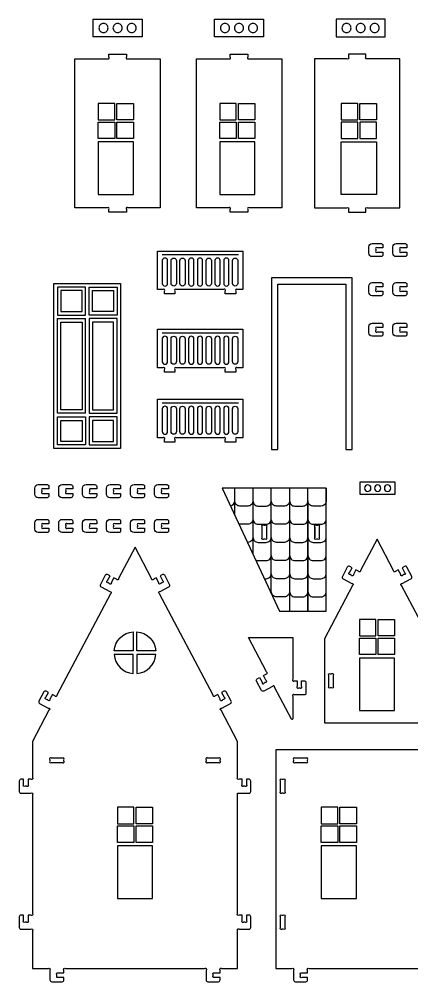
# Model space of a CAD drawing. Extents: x -1620 to 2458, y -1185 to 1470.
# Drawn here: x -258 to 816, y -1185 to 1451 of the extents above; entities that cross this region are included whole.
import ezdxf

# ---------------------------------------------------------------- set-up
doc = ezdxf.new("R2010")
doc.units = 0
doc.header["$MEASUREMENT"] = 0
doc.layers.add('LAYER1', color=18, linetype='CONTINUOUS')

msp = doc.modelspace()

# ---------------------------------------------------------------- linework, layer by layer
at = {"layer": 'LAYER1'}
for points in [[(-56.5, 1450.6), (77.9, 1450.6), (77.9, 1402.6), (-56.5, 1402.6)], [(276, 1450.6), (410.4, 1450.6), (410.4, 1402.6), (276, 1402.6)], [(743, 1450.6), (608.6, 1450.6), (608.6, 1402.6), (743, 1402.6)], [(3, 1220.2), (-42, 1220.2), (-42, 1175.2), (3, 1175.2)], [(9, 1175.2), (9, 1220.2), (54, 1220.2), (54, 1175.2)], [(335.6, 1220.2), (290.6, 1220.2), (290.6, 1175.2), (335.6, 1175.2)], [(341.6, 1175.2), (341.6, 1220.2), (386.6, 1220.2), (386.6, 1175.2)], [(668.1, 1175.2), (668.1, 1220.2), (623.1, 1220.2), (623.1, 1175.2)], [(674.1, 1220.2), (719.1, 1220.2), (719.1, 1175.2), (674.1, 1175.2)], [(-42, 1124.2), (-42, 1169.2), (3, 1169.2), (3, 1124.2)], [(54, 1124.2), (9, 1124.2), (9, 1169.2), (54, 1169.2)], [(290.6, 1124.2), (290.6, 1169.2), (335.6, 1169.2), (335.6, 1124.2)], [(386.6, 1124.2), (341.6, 1124.2), (341.6, 1169.2), (386.6, 1169.2)], [(623.1, 1124.2), (668.1, 1124.2), (668.1, 1169.2), (623.1, 1169.2)], [(719.1, 1124.2), (719.1, 1169.2), (674.1, 1169.2), (674.1, 1124.2)], [(-42, 970.6), (54, 970.6), (54, 1114.6), (-42, 1114.6)], [(290.6, 970.6), (386.6, 970.6), (386.6, 1114.6), (290.6, 1114.6)], [(719.1, 970.6), (623.1, 970.6), (623.1, 1114.6), (719.1, 1114.6)], [(652.6, 272.5), (652.6, 742.9), (431.8, 742.9), (431.8, 272.5), (449.1, 272.5), (449.1, 725.6), (635.3, 725.6), (635.3, 272.5)], [(19, 275.6), (-163.4, 275.6), (-163.4, 726.8), (19, 726.8)], [(-153.8, 717.2), (-153.8, 640.4), (-77, 640.4), (-77, 717.2)], [(-67.4, 640.4), (-67.4, 717.2), (9.4, 717.2), (9.4, 640.4)], [(-144.2, 707.6), (-144.2, 650), (-86.6, 650), (-86.6, 707.6)], [(-57.8, 650), (-57.8, 707.6), (-0.2, 707.6), (-0.2, 650)], [(-144.2, 381.2), (-144.2, 621.2), (-86.6, 621.2), (-86.6, 381.2)], [(-67.4, 371.6), (9.4, 371.6), (9.4, 630.8), (-67.4, 630.8)], [(-57.8, 381.2), (-0.2, 381.2), (-0.2, 621.2), (-57.8, 621.2)], [(-153.8, 362), (-77, 362), (-77, 285.2), (-153.8, 285.2)], [(-144.2, 352.4), (-86.6, 352.4), (-86.6, 294.8), (-144.2, 294.8)], [(-67.4, 285.2), (9.4, 285.2), (9.4, 362), (-67.4, 362)], [(-57.8, 294.8), (-0.2, 294.8), (-0.2, 352.4), (-57.8, 352.4)], [(453.9, -169.8), (562.6, -169.8), (581.8, -169.8), (581.8, 166.5), (297.1, 166.5)], [(675.1, 183.6), (769.9, 183.6), (769.9, 149.8), (675.1, 149.8)], [(717.9, -192.8), (672.9, -192.8), (672.9, -237.8), (717.9, -237.8)], [(723.9, -237.8), (723.9, -192.8), (768.9, -192.8), (768.9, -237.8)], [(672.9, -288.8), (672.9, -243.8), (717.9, -243.8), (717.9, -288.8)], [(768.9, -288.8), (723.9, -288.8), (723.9, -243.8), (768.9, -243.8)], [(672.9, -442.5), (768.9, -442.5), (768.9, -298.4), (672.9, -298.4)], [(55.5, -707.1), (10.5, -707.1), (10.5, -752.1), (55.5, -752.1)], [(61.5, -752.1), (61.5, -707.1), (106.5, -707.1), (106.5, -752.1)], [(613.3, -707.1), (568.3, -707.1), (568.3, -752.1), (613.3, -752.1)], [(619.3, -752.1), (619.3, -707.1), (664.3, -707.1), (664.3, -752.1)], [(10.5, -803.1), (10.5, -758.1), (55.5, -758.1), (55.5, -803.1)], [(106.5, -803.1), (61.5, -803.1), (61.5, -758.1), (106.5, -758.1)], [(568.3, -803.1), (568.3, -758.1), (613.3, -758.1), (613.3, -803.1)], [(664.3, -803.1), (619.3, -803.1), (619.3, -758.1), (664.3, -758.1)], [(10.5, -956.7), (106.5, -956.7), (106.5, -812.7), (10.5, -812.7)], [(568.3, -956.7), (664.3, -956.7), (664.3, -812.7), (568.3, -812.7)]]:
    msp.add_lwpolyline(points, close=True, dxfattribs=at)
for points in [[(-27.7, 1439, 0.414214), (-40.2, 1426.6, 0.414214), (-27.7, 1414.1, 0.414214), (-15.3, 1426.6, 0.414214)], [(10.7, 1439, 0.414214), (-1.8, 1426.6, 0.414214), (10.7, 1414.1, 0.414214), (23.1, 1426.6, 0.414214)], [(49.1, 1439, 0.414214), (36.6, 1426.6, 0.414214), (49.1, 1414.1, 0.414214), (61.5, 1426.6, 0.414214)], [(304.8, 1439, 0.414214), (292.4, 1426.6, 0.414214), (304.8, 1414.1, 0.414214), (317.2, 1426.6, 0.414214)], [(343.2, 1439, 0.414214), (330.8, 1426.6, 0.414214), (343.2, 1414.1, 0.414214), (355.6, 1426.6, 0.414214)], [(381.6, 1439, 0.414214), (369.2, 1426.6, 0.414214), (381.6, 1414.1, 0.414214), (394, 1426.6, 0.414214)], [(637.4, 1439, 0.414214), (624.9, 1426.6, 0.414214), (637.4, 1414.1, 0.414214), (649.8, 1426.6, 0.414214)], [(675.8, 1439, 0.414214), (663.3, 1426.6, 0.414214), (675.8, 1414.1, 0.414214), (688.2, 1426.6, 0.414214)], [(714.2, 1439, 0.414214), (701.7, 1426.6, 0.414214), (714.2, 1414.1, 0.414214), (726.6, 1426.6, 0.414214)], [(-106.1, 1342.6), (-17.6, 1342.6, 1), (-13.3, 1346.8), (-13.3, 1354.6), (34.7, 1354.6), (34.7, 1346.8, 1), (38.9, 1342.6), (127.4, 1342.6), (127.4, 934.6), (38.9, 934.6, 1), (34.7, 930.3), (34.7, 922.6), (-13.3, 922.6), (-13.3, 930.3, 1), (-17.6, 934.6), (-106.1, 934.6)], [(226.5, 1342.6), (315, 1342.6, 1), (319.2, 1346.8), (319.2, 1354.6), (367.2, 1354.6), (367.2, 1346.8, 1), (371.5, 1342.6), (460, 1342.6), (460, 934.6), (371.5, 934.6, 1), (367.2, 930.3), (367.2, 922.6), (319.2, 922.6), (319.2, 930.3, 1), (315, 934.6), (226.5, 934.6)], [(783.2, 1342.6), (694.7, 1342.6, -1), (690.5, 1346.8), (690.5, 1354.6), (642.5, 1354.6), (642.5, 1346.8, -1), (638.2, 1342.6), (549.7, 1342.6), (549.7, 934.6), (638.2, 934.6, -1), (642.5, 930.3), (642.5, 922.6), (690.5, 922.6), (690.5, 930.3, -1), (694.7, 934.6), (783.2, 934.6)], [(731.9, 800.6), (707.9, 800.6, -0.414214), (698.3, 810.2), (698.3, 827, -0.414214), (707.9, 836.6), (731.9, 836.6, -0.414214), (736.7, 831.8), (736.7, 824.6), (721.8, 824.6, 1), (717.5, 820.3), (717.5, 816.8, 1), (721.8, 812.6), (736.7, 812.6), (736.7, 805.4, -0.414214)], [(797.5, 800.6), (773.5, 800.6, -0.414214), (763.9, 810.2), (763.9, 827, -0.414214), (773.5, 836.6), (797.5, 836.6, -0.414214), (802.3, 831.8), (802.3, 824.6), (787.3, 824.6, 1), (783.1, 820.3), (783.1, 816.8, 1), (787.3, 812.6), (802.3, 812.6), (802.3, 805.4, -0.414214)], [(138.9, 698.4), (138.9, 706.2, 1), (134.6, 710.4), (119.7, 710.4), (119.7, 816), (353.2, 816), (353.2, 710.4), (338.2, 710.4, 1), (334, 706.2), (334, 698.4), (305.2, 698.4), (305.2, 706.2, 1), (301, 710.4), (171.9, 710.4, 1), (167.7, 706.2), (167.7, 698.4)], [(147.6, 727.2), (147.6, 789.6, 1), (133.2, 789.6), (133.2, 727.2, 1)], [(157.2, 727.2), (157.2, 789.6, -1), (171.6, 789.6), (171.6, 727.2, -1)], [(181.2, 727.2), (181.2, 789.6, -1), (195.6, 789.6), (195.6, 727.2, -1)], [(219.6, 727.2), (219.6, 789.6, 1), (205.2, 789.6), (205.2, 727.2, 1)], [(243.6, 727.2), (243.6, 789.6, 1), (229.2, 789.6), (229.2, 727.2, 1)], [(253.2, 727.2), (253.2, 789.6, -1), (267.6, 789.6), (267.6, 727.2, -1)], [(291.6, 727.2), (291.6, 789.6, 1), (277.2, 789.6), (277.2, 727.2, 1)], [(315.6, 727.2), (315.6, 789.6, 1), (301.2, 789.6), (301.2, 727.2, 1)], [(325.2, 727.2), (325.2, 789.6, -1), (339.6, 789.6), (339.6, 727.2, -1)], [(731.9, 693.7), (707.9, 693.7, -0.414214), (698.3, 703.3), (698.3, 720.1, -0.414214), (707.9, 729.7), (731.9, 729.7, -0.414214), (736.7, 724.9), (736.7, 717.7), (721.8, 717.7, 1), (717.5, 713.5), (717.5, 709.9, 1), (721.8, 705.7), (736.7, 705.7), (736.7, 698.5, -0.414214)], [(797.5, 693.7), (773.5, 693.7, -0.414214), (763.9, 703.3), (763.9, 720.1, -0.414214), (773.5, 729.7), (797.5, 729.7, -0.414214), (802.3, 724.9), (802.3, 717.7), (787.3, 717.7, 1), (783.1, 713.5), (783.1, 709.9, 1), (787.3, 705.7), (802.3, 705.7), (802.3, 698.5, -0.414214)], [(731.9, 582.7), (707.9, 582.7, -0.414214), (698.3, 592.3), (698.3, 609.1, -0.414214), (707.9, 618.7), (731.9, 618.7, -0.414214), (736.7, 613.9), (736.7, 606.7), (721.8, 606.7, 1), (717.5, 602.4), (717.5, 598.9, 1), (721.8, 594.7), (736.7, 594.7), (736.7, 587.5, -0.414214)], [(797.5, 582.7), (773.5, 582.7, -0.414214), (763.9, 592.3), (763.9, 609.1, -0.414214), (773.5, 618.7), (797.5, 618.7, -0.414214), (802.3, 613.9), (802.3, 606.7), (787.3, 606.7, 1), (783.1, 602.4), (783.1, 598.9, 1), (787.3, 594.7), (802.3, 594.7), (802.3, 587.5, -0.414214)], [(138.9, 484.3), (138.9, 492, 1), (134.6, 496.3), (119.7, 496.3), (119.7, 601.9), (353.2, 601.9), (353.2, 496.3), (338.2, 496.3, 1), (334, 492), (334, 484.3), (305.2, 484.3), (305.2, 492, 1), (301, 496.3), (171.9, 496.3, 1), (167.7, 492), (167.7, 484.3)], [(147.6, 513.1), (147.6, 575.5, 1), (133.2, 575.5), (133.2, 513.1, 1)], [(157.2, 513.1), (157.2, 575.5, -1), (171.6, 575.5), (171.6, 513.1, -1)], [(181.2, 513.1), (181.2, 575.5, -1), (195.6, 575.5), (195.6, 513.1, -1)], [(219.6, 513.1), (219.6, 575.5, 1), (205.2, 575.5), (205.2, 513.1, 1)], [(243.6, 513.1), (243.6, 575.5, 1), (229.2, 575.5), (229.2, 513.1, 1)], [(253.2, 513.1), (253.2, 575.5, -1), (267.6, 575.5), (267.6, 513.1, -1)], [(291.6, 513.1), (291.6, 575.5, 1), (277.2, 575.5), (277.2, 513.1, 1)], [(315.6, 513.1), (315.6, 575.5, 1), (301.2, 575.5), (301.2, 513.1, 1)], [(325.2, 513.1), (325.2, 575.5, -1), (339.6, 575.5), (339.6, 513.1, -1)], [(138.9, 292.7), (138.9, 300.5, 1), (134.6, 304.7), (119.7, 304.7), (119.7, 410.3), (353.2, 410.3), (353.2, 304.7), (338.2, 304.7, 1), (334, 300.5), (334, 292.7), (305.2, 292.7), (305.2, 300.5, 1), (301, 304.7), (171.9, 304.7, 1), (167.7, 300.5), (167.7, 292.7)], [(147.6, 321.5), (147.6, 383.9, 1), (133.2, 383.9), (133.2, 321.5, 1)], [(157.2, 321.5), (157.2, 383.9, -1), (171.6, 383.9), (171.6, 321.5, -1)], [(181.2, 321.5), (181.2, 383.9, -1), (195.6, 383.9), (195.6, 321.5, -1)], [(219.6, 321.5), (219.6, 383.9, 1), (205.2, 383.9), (205.2, 321.5, 1)], [(243.6, 321.5), (243.6, 383.9, 1), (229.2, 383.9), (229.2, 321.5, 1)], [(253.2, 321.5), (253.2, 383.9, -1), (267.6, 383.9), (267.6, 321.5, -1)], [(291.6, 321.5), (291.6, 383.9, 1), (277.2, 383.9), (277.2, 321.5, 1)], [(315.6, 321.5), (315.6, 383.9, 1), (301.2, 383.9), (301.2, 321.5, 1)], [(325.2, 321.5), (325.2, 383.9, -1), (339.6, 383.9), (339.6, 321.5, -1)], [(-182.3, 140.5), (-206.3, 140.5, -0.414214), (-215.9, 150.1), (-215.9, 166.9, -0.414214), (-206.3, 176.5), (-182.3, 176.5, -0.414214), (-177.5, 171.7), (-177.5, 164.5), (-192.5, 164.5, 1), (-196.7, 160.3), (-196.7, 156.8, 1), (-192.5, 152.5), (-177.5, 152.5), (-177.5, 145.3, -0.414214)], [(-116.8, 140.5), (-140.8, 140.5, -0.414214), (-150.4, 150.1), (-150.4, 166.9, -0.414214), (-140.8, 176.5), (-116.8, 176.5, -0.414214), (-112, 171.7), (-112, 164.5), (-126.9, 164.5, 1), (-131.2, 160.3), (-131.2, 156.8, 1), (-126.9, 152.5), (-112, 152.5), (-112, 145.3, -0.414214)], [(-51.3, 140.5), (-75.3, 140.5, -0.414214), (-84.9, 150.1), (-84.9, 166.9, -0.414214), (-75.3, 176.5), (-51.3, 176.5, -0.414214), (-46.5, 171.7), (-46.5, 164.5), (-61.4, 164.5, 1), (-65.7, 160.3), (-65.7, 156.8, 1), (-61.4, 152.5), (-46.5, 152.5), (-46.5, 145.3, -0.414214)], [(14.2, 140.5), (-9.8, 140.5, -0.414214), (-19.4, 150.1), (-19.4, 166.9, -0.414214), (-9.8, 176.5), (14.2, 176.5, -0.414214), (19, 171.7), (19, 164.5), (4.1, 164.5, 1), (-0.2, 160.3), (-0.2, 156.8, 1), (4.1, 152.5), (19, 152.5), (19, 145.3, -0.414214)], [(79.8, 140.5), (55.8, 140.5, -0.414214), (46.2, 150.1), (46.2, 166.9, -0.414214), (55.8, 176.5), (79.8, 176.5, -0.414214), (84.6, 171.7), (84.6, 164.5), (69.6, 164.5, 1), (65.4, 160.3), (65.4, 156.8, 1), (69.6, 152.5), (84.6, 152.5), (84.6, 145.3, -0.414214)], [(145.3, 140.5), (121.3, 140.5, -0.414214), (111.7, 150.1), (111.7, 166.9, -0.414214), (121.3, 176.5), (145.3, 176.5, -0.414214), (150.1, 171.7), (150.1, 164.5), (135.1, 164.5, 1), (130.9, 160.3), (130.9, 156.8, 1), (135.1, 152.5), (150.1, 152.5), (150.1, 145.3, -0.414214)], [(695.4, 175.5, 0.414214), (686.7, 166.7, 0.414214), (695.4, 157.9, 0.414214), (704.2, 166.7, 0.414214)], [(722.5, 175.5, 0.414214), (713.8, 166.7, 0.414214), (722.5, 157.9, 0.414214), (731.3, 166.7, 0.414214)], [(749.6, 175.5, 0.414214), (740.9, 166.7, 0.414214), (749.6, 157.9, 0.414214), (758.4, 166.7, 0.414214)], [(-182.3, 45.2), (-206.3, 45.2, -0.414214), (-215.9, 54.8), (-215.9, 71.6, -0.414214), (-206.3, 81.2), (-182.3, 81.2, -0.414214), (-177.5, 76.4), (-177.5, 69.2), (-192.5, 69.2, 1), (-196.7, 65), (-196.7, 61.5, 1), (-192.5, 57.2), (-177.5, 57.2), (-177.5, 50, -0.414214)], [(-116.8, 45.2), (-140.8, 45.2, -0.414214), (-150.4, 54.8), (-150.4, 71.6, -0.414214), (-140.8, 81.2), (-116.8, 81.2, -0.414214), (-112, 76.4), (-112, 69.2), (-126.9, 69.2, 1), (-131.2, 65), (-131.2, 61.5, 1), (-126.9, 57.2), (-112, 57.2), (-112, 50, -0.414214)], [(-51.3, 45.2), (-75.3, 45.2, -0.414214), (-84.9, 54.8), (-84.9, 71.6, -0.414214), (-75.3, 81.2), (-51.3, 81.2, -0.414214), (-46.5, 76.4), (-46.5, 69.2), (-61.4, 69.2, 1), (-65.7, 65), (-65.7, 61.5, 1), (-61.4, 57.2), (-46.5, 57.2), (-46.5, 50, -0.414214)], [(14.2, 45.2), (-9.8, 45.2, -0.414214), (-19.4, 54.8), (-19.4, 71.6, -0.414214), (-9.8, 81.2), (14.2, 81.2, -0.414214), (19, 76.4), (19, 69.2), (4.1, 69.2, 1), (-0.2, 65), (-0.2, 61.5, 1), (4.1, 57.2), (19, 57.2), (19, 50, -0.414214)], [(79.8, 45.2), (55.8, 45.2, -0.414214), (46.2, 54.8), (46.2, 71.6, -0.414214), (55.8, 81.2), (79.8, 81.2, -0.414214), (84.6, 76.4), (84.6, 69.2), (69.6, 69.2, 1), (65.4, 65), (65.4, 61.5, 1), (69.6, 57.2), (84.6, 57.2), (84.6, 50, -0.414214)], [(145.3, 45.2), (121.3, 45.2, -0.414214), (111.7, 54.8), (111.7, 71.6, -0.414214), (121.3, 81.2), (145.3, 81.2, -0.414214), (150.1, 76.4), (150.1, 69.2), (135.1, 69.2, 1), (130.9, 65), (130.9, 61.5, 1), (135.1, 57.2), (150.1, 57.2), (150.1, 50, -0.414214)], [(418.5, 60.9), (418.5, 30.9, -1), (414.3, 26.7), (410.8, 26.7, -1), (406.5, 30.9), (406.5, 60.9, -1), (410.8, 65.1), (414.3, 65.1, -1)], [(562.6, 60.9), (562.6, 30.9, -1), (558.4, 26.7), (554.9, 26.7, -1), (550.6, 30.9), (550.6, 60.9, -1), (554.9, 65.1), (558.4, 65.1, -1)], [(-34.3, -103.9), (-10.4, -116.5, -1), (-8.7, -122.2), (-155.2, -400, -1), (-160.9, -401.8), (-167.8, -398.2), (-174.8, -411.4, -1), (-180.5, -413.2), (-183.6, -411.5, -1), (-185.4, -405.8), (-178.4, -392.6), (-184.8, -389.2, 0.414214), (-191.3, -391.2), (-204.7, -416.7, 0.414214), (-202.7, -423.2), (-178.9, -435.7, -1), (-177.1, -441.5), (-222.4, -527.3), (-222.4, -626.1, -1), (-226.6, -630.3), (-234.4, -630.3), (-234.4, -645.3, -1), (-238.6, -649.5), (-242.1, -649.5, -1), (-246.4, -645.3), (-246.4, -630.3), (-253.6, -630.3, 0.414214), (-258.4, -635.1), (-258.4, -663.9, 0.414214), (-253.6, -668.7), (-226.6, -668.7, -1), (-222.4, -673), (-222.4, -998.1, -1), (-226.6, -1002.3), (-234.4, -1002.3), (-234.4, -1017.3, -1), (-238.6, -1021.5), (-242.1, -1021.5, -1), (-246.4, -1017.3), (-246.4, -1002.3), (-253.6, -1002.3, 0.414214), (-258.4, -1007.1), (-258.4, -1035.9, 0.414214), (-253.6, -1040.7), (-226.6, -1040.7, -1), (-222.4, -1045), (-222.4, -1148.7), (-178.6, -1148.7, -1), (-174.4, -1153), (-174.4, -1179.9, 0.414214), (-169.6, -1184.7), (-140.8, -1184.7, 0.414214), (-136, -1179.9), (-136, -1172.7), (-150.9, -1172.7, -1), (-155.2, -1168.5), (-155.2, -1165, -1), (-150.9, -1160.7), (-136, -1160.7), (-136, -1153, -1), (-131.7, -1148.7), (248.7, -1148.7, -1), (252.9, -1153), (252.9, -1179.9, 0.414214), (257.7, -1184.7), (286.5, -1184.7, 0.414214), (291.3, -1179.9), (291.3, -1172.7), (276.3, -1172.7, -1), (272.1, -1168.5), (272.1, -1165, -1), (276.3, -1160.7), (291.3, -1160.7), (291.3, -1153, -1), (295.5, -1148.7), (339.3, -1148.7), (339.3, -1045, -1), (343.5, -1040.7), (370.5, -1040.7, 0.414214), (375.3, -1035.9), (375.3, -1007.1, 0.414214), (370.5, -1002.3), (363.3, -1002.3), (363.3, -1017.3, -1), (359.1, -1021.5), (355.5, -1021.5, -1), (351.3, -1017.3), (351.3, -1002.3), (343.5, -1002.3, -1), (339.3, -998.1), (339.3, -673, -1), (343.5, -668.7), (370.5, -668.7, 0.414214), (375.3, -663.9), (375.3, -635.1, 0.414214), (370.5, -630.3), (363.3, -630.3), (363.3, -645.3, -1), (359.1, -649.5), (355.5, -649.5, -1), (351.3, -645.3), (351.3, -630.3), (343.5, -630.3, -1), (339.3, -626.1), (339.3, -527.3), (294, -441.5, -1), (295.8, -435.7), (319.7, -423.2, 0.414214), (321.7, -416.7), (308.2, -391.2, 0.414214), (301.7, -389.2), (295.4, -392.6), (302.3, -405.8, -1), (300.6, -411.5), (297.5, -413.2, -1), (291.7, -411.4), (284.8, -398.2), (277.9, -401.8, -1), (272.2, -400), (125.6, -122.2, -1), (127.4, -116.5), (151.2, -103.9, 0.414214), (153.2, -97.4), (139.8, -71.9, 0.414214), (133.3, -69.9), (126.9, -73.3), (133.9, -86.5, -1), (132.2, -92.2), (129, -93.9, -1), (123.3, -92.1), (116.3, -78.9), (109.5, -82.5, -1), (103.7, -80.7), (58.5, 5.1), (13.2, -80.7, -1), (7.5, -82.5), (0.6, -78.9), (-6.4, -92.1, -1), (-12.1, -93.9), (-15.2, -92.2, -1), (-17, -86.5), (-10, -73.3), (-16.4, -69.9, 0.414214), (-22.9, -71.9), (-36.3, -97.4, 0.414214)], [(53.7, -226.3), (53.7, -278.9), (1.1, -278.9, -0.366118)], [(63.3, -226.3, -0.366118), (115.8, -278.9), (63.3, -278.9)], [(490.2, -242.2), (490.2, -356.6, 1), (494.4, -360.9), (502.2, -360.9), (502.2, -375.8, 1), (506.4, -380.1), (510, -380.1, 1), (514.2, -375.8), (514.2, -360.9), (521.4, -360.9, -0.414214), (526.2, -365.7), (526.2, -394.5, -0.414214), (521.4, -399.3), (494.4, -399.3, 1), (490.2, -403.5), (490.2, -464.7, -0.782614), (486.6, -465.6), (440.4, -378.1, 1), (434.7, -376.3), (410.8, -388.9, -0.414214), (404.3, -386.9), (390.9, -361.4, -0.414214), (392.9, -354.9), (399.2, -351.5), (406.2, -364.8, 1), (412, -366.6), (415.1, -364.9, 1), (416.8, -359.2), (409.9, -345.9), (416.7, -342.3, 1), (418.5, -336.6), (368.7, -242.2), (410.2, -242.2), (448.7, -242.2)], [(53.7, -341.1), (53.7, -288.5), (1.1, -288.5, 0.366118)], [(63.3, -341.1, 0.366118), (115.8, -288.5), (63.3, -288.5)], [(600.8, -345.9), (600.8, -375.9, -1), (596.6, -380.1), (593, -380.1, -1), (588.8, -375.9), (588.8, -345.9, -1), (593, -341.7), (596.6, -341.7, -1)], [(-170.1, -584.7), (-140.2, -584.7, 1), (-136, -580.5), (-136, -577, 1), (-140.2, -572.7), (-170.1, -572.7, 1), (-174.4, -577), (-174.4, -580.5, 1)], [(257.1, -584.7), (287.1, -584.7, 1), (291.3, -580.5), (291.3, -577, 1), (287.1, -572.7), (257.1, -572.7, 1), (252.9, -577), (252.9, -580.5, 1)], [(496.5, -584.7), (526.5, -584.7, 1), (530.7, -580.5), (530.7, -577, 1), (526.5, -572.7), (496.5, -572.7, 1), (492.3, -577), (492.3, -580.5, 1)], [(468.3, -634.6), (468.3, -664.5, -1), (464.1, -668.7), (460.5, -668.7, -1), (456.3, -664.5), (456.3, -634.6, -1), (460.5, -630.3), (464.1, -630.3, -1)], [(468.3, -1006.6), (468.3, -1036.5, -1), (464.1, -1040.7), (460.5, -1040.7, -1), (456.3, -1036.5), (456.3, -1006.6, -1), (460.5, -1002.3), (464.1, -1002.3, -1)]]:
    msp.add_lwpolyline(points, format="xyb", close=True, dxfattribs=at)
for points in [[(132.8, 806.4), (341.9, 806.4)], [(-77, 371.6), (-153.8, 371.6), (-153.8, 630.8), (-77, 630.8)], [(-77, 371.6), (-77, 630.8)], [(132.8, 592.3), (341.9, 592.3)], [(132.8, 400.7), (341.9, 400.7)], [(331.2, 93.2), (331.2, 132)], [(550.6, 60.9), (550.6, 30.9)], [(558.4, 65.1), (554.9, 65.1)], [(562.6, 60.9), (562.6, 30.9)], [(381.3, 32.6), (381.3, -14.2)], [(381.3, 32.6), (381.3, -14.2)], [(558.4, 26.7), (554.9, 26.7)], [(431.5, -121.6), (431.5, -116.5)], [(431.5, -121.6), (431.5, -116.5)]]:
    msp.add_lwpolyline(points, dxfattribs=at)
for points in [[(319.7, 117.9, 0.356178), (331.2, 132), (331.2, 166.5)], [(381.3, 166.5), (381.3, 132, -0.414214), (366.9, 117.6), (345.6, 117.6, -0.414214), (331.2, 132), (331.2, 166.5)], [(381.3, 166.5), (381.3, 132, 0.414214), (395.7, 117.6), (417.1, 117.6, 0.414214), (431.5, 132), (431.5, 166.5)], [(481.6, 166.5), (481.6, 132, -0.414214), (467.2, 117.6), (445.9, 117.6, -0.414214), (431.5, 132), (431.5, 166.5)], [(481.6, 166.5), (481.6, 132, 0.414214), (496, 117.6), (517.3, 117.6, 0.414214), (531.7, 132), (531.7, 166.5)], [(581.8, 166.5), (581.8, 132, -0.414214), (567.4, 117.6), (546.1, 117.6, -0.414214), (531.7, 132), (531.7, 166.5)], [(381.3, 132), (381.3, 82.3, -0.414214), (366.9, 67.9), (345.6, 67.9, -0.047441), (342.9, 68.2)], [(381.3, 132), (381.3, 82.3, 0.414214), (395.7, 67.9), (417.1, 67.9, 0.414214), (431.5, 82.3), (431.5, 132)], [(481.6, 132), (481.6, 82.3, -0.414214), (467.2, 67.9), (445.9, 67.9, -0.414214), (431.5, 82.3), (431.5, 132)], [(481.6, 132), (481.6, 82.3, 0.414214), (496, 67.9), (517.3, 67.9, 0.414214), (531.7, 82.3), (531.7, 132)], [(531.7, 132), (531.7, 82.3, 0.414214), (546.1, 67.9), (567.4, 67.9, 0.414214), (581.8, 82.3), (581.8, 132)], [(381.3, 82.3), (381.3, 32.6, -0.414214), (366.9, 18.2), (366.2, 18.2)], [(381.3, 82.3), (381.3, 32.6, 0.414214), (395.7, 18.2), (417.1, 18.2, 0.414214), (431.5, 32.6), (431.5, 82.3)], [(481.6, 82.3), (481.6, 32.6, -0.414214), (467.2, 18.2), (445.9, 18.2, -0.414214), (431.5, 32.6), (431.5, 82.3)], [(481.6, 82.3), (481.6, 32.6, 0.414214), (496, 18.2), (517.3, 18.2, 0.414214), (531.7, 32.6), (531.7, 82.3)], [(531.7, 82.3), (531.7, 32.6, 0.414214), (546.1, 18.2), (567.4, 18.2, 0.414214), (581.8, 32.6), (581.8, 82.3)], [(388.5, -29.5, 0.13254), (395.7, -31.5), (417.1, -31.5, 0.414214), (431.5, -17.1), (431.5, 32.6)], [(481.6, 32.6), (481.6, -17.1, -0.414214), (467.2, -31.5), (445.9, -31.5, -0.414214), (431.5, -17.1), (431.5, 32.6)], [(481.6, 32.6), (481.6, -17.1, 0.414214), (496, -31.5), (517.3, -31.5, 0.414214), (531.7, -17.1), (531.7, 32.6)], [(531.7, 32.6), (531.7, -17.1, 0.414214), (546.1, -31.5), (567.4, -31.5, 0.414214), (581.8, -17.1), (581.8, 32.6)], [(865, -245.7), (788.1, -99.9, -1), (789.8, -94.2), (813.7, -81.6, 0.414214), (815.7, -75.1), (802.3, -49.6, 0.414214), (795.8, -47.6), (789.4, -51), (796.4, -64.2, -1), (794.6, -70), (791.5, -71.6, -1), (785.8, -69.8), (778.8, -56.6), (771.9, -60.2, -1), (766.2, -58.4), (720.9, 27.4), (675.6, -58.4, -1), (669.9, -60.2), (663, -56.6), (656, -69.8, -1), (650.3, -71.6), (647.2, -70, -1), (645.4, -64.2), (652.4, -51), (646, -47.6, 0.414214), (639.5, -49.6), (626.1, -75.1, 0.414214), (628.1, -81.6), (651.9, -94.2, -1), (653.7, -99.9), (576.8, -245.7), (576.8, -476), (865, -476)], [(412.6, -81.2), (417.1, -81.2, 0.414214), (431.5, -66.8), (431.5, -17.1)], [(481.6, -17.1), (481.6, -66.8, -0.414214), (467.2, -81.2), (445.9, -81.2, -0.414214), (431.5, -66.8), (431.5, -17.1)], [(481.6, -17.1), (481.6, -66.8, 0.414214), (496, -81.2), (517.3, -81.2, 0.414214), (531.7, -66.8), (531.7, -17.1)], [(531.7, -17.1), (531.7, -66.8, 0.414214), (546.1, -81.2), (567.4, -81.2, 0.414214), (581.8, -66.8), (581.8, -17.1)], [(430.9, -120.5, 0.0694), (431.5, -116.5), (431.5, -66.8)], [(481.6, -66.8), (481.6, -116.5, -0.414214), (467.2, -130.9), (445.9, -130.9, -0.414214), (431.5, -116.5), (431.5, -66.8)], [(481.6, -66.8), (481.6, -116.5, 0.414214), (496, -130.9), (517.3, -130.9, 0.414214), (531.7, -116.5), (531.7, -66.8)], [(531.7, -66.8), (531.7, -116.5, 0.414214), (546.1, -130.9), (567.4, -130.9, 0.414214), (581.8, -116.5), (581.8, -66.8)], [(481.6, -116.5), (481.6, -166.2, -0.062017), (481.2, -169.8)], [(481.6, -116.5), (481.6, -166.2, 0.062017), (482, -169.8)], [(531.3, -169.8, 0.062017), (531.7, -166.2), (531.7, -116.5)], [(531.7, -116.5), (531.7, -166.2, 0.062017), (532.2, -169.8)], [(581.4, -169.8, 0.062017), (581.8, -166.2), (581.8, -116.5)], [(1078.4, -550), (444.3, -550), (444.3, -1148.7), (488.1, -1148.7, -1), (492.3, -1153), (492.3, -1179.9, 0.414214), (497.1, -1184.7), (525.9, -1184.7, 0.414214), (530.7, -1179.9), (530.7, -1172.7), (515.7, -1172.7, -1), (511.5, -1168.5), (511.5, -1165, -1), (515.7, -1160.7), (530.7, -1160.7), (530.7, -1153, -1), (534.9, -1148.7), (1649.7, -1148.7, -1)]]:
    msp.add_lwpolyline(points, format="xyb", dxfattribs=at)

doc.saveas('drawing.dxf')
